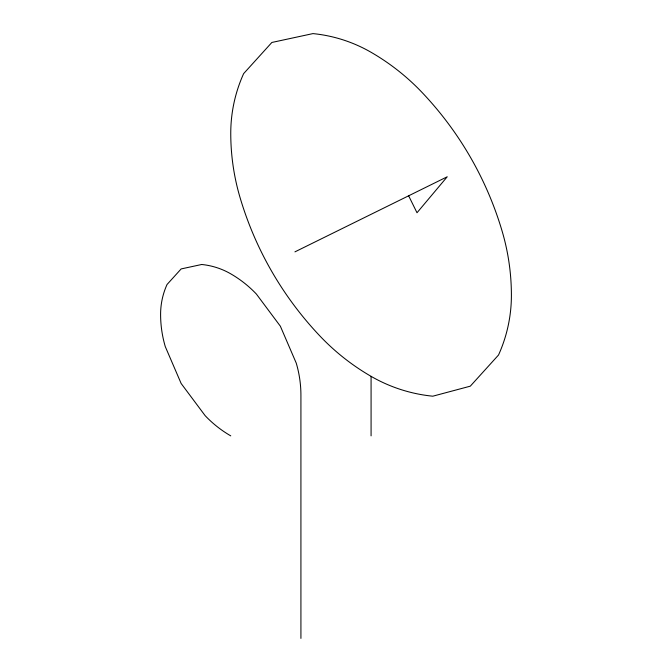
<?xml version="1.0" encoding="UTF-8"?>
<svg xmlns="http://www.w3.org/2000/svg" width="672" height="672" viewBox="0 0 672 672"><rect width="100%" height="100%" fill="white"/><g stroke="black" fill="none" stroke-linecap="round" stroke-linejoin="round"><path stroke-width="1.01" d="M371.078 435.868L371.078 376.345A226.766 226.766 0 0 1 319.838 335.916A342.577 342.577 0 0 1 240.156 197.904A226.766 226.766 0 0 1 230.756 133.308A144.791 144.791 0 0 1 243.634 73.626L271.858 42.462L312.959 33.6A144.791 144.791 0 0 1 371.078 52.29A226.766 226.766 0 0 1 422.327 92.728A342.577 342.577 0 0 1 502.001 230.74A226.766 226.766 0 0 1 511.4 295.336A144.791 144.791 0 0 1 498.523 355.018L470.299 386.173L432.793 396.194A153.745 153.745 0 0 1 371.078 376.345M294.932 251.866L447.224 176.778L417.001 212.755L408.643 195.804M300.922 638.4L300.922 395.363A113.383 113.383 0 0 0 296.226 363.065L280.367 326.214L256.385 294.059A113.383 113.383 0 0 0 230.756 273.84A72.391 72.391 0 0 0 201.701 264.491L181.146 268.926L167.034 284.508A72.391 72.391 0 0 0 160.6 314.345A113.383 113.383 0 0 0 165.295 346.643L181.146 383.494L205.136 415.649A113.383 113.383 0 0 0 230.756 435.868"/></g></svg>
